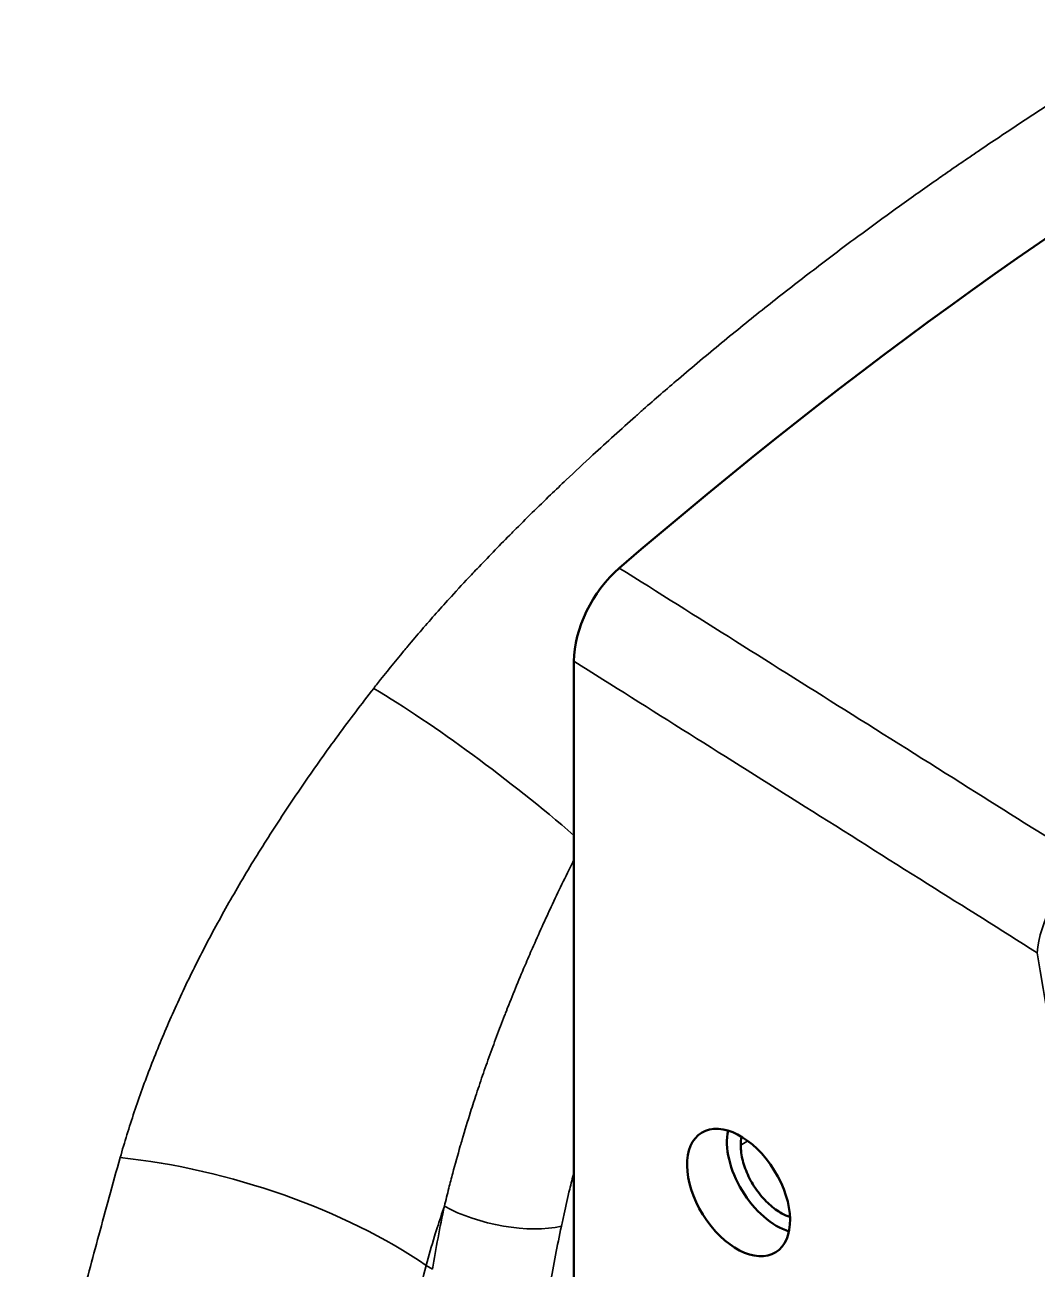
# Model space of a CAD drawing. Header units: millimetres. Extents: x 40 to 2195, y 40 to 1687.
# Drawn here: x 1753.67 to 1789.65, y 1395.81 to 1440.04 of the extents above; entities that cross this region are included whole.
import ezdxf

# ---------------------------------------------------------------- set-up
doc = ezdxf.new("R2010")
doc.units = ezdxf.units.MM
doc.header["$LTSCALE"] = 8
doc.layers.add('Visible (ISO)', color=7, linetype='Continuous', lineweight=50)
doc.layers.add('Visible Narrow (ISO)', color=7, linetype='Continuous', lineweight=35)

msp = doc.modelspace()

# ---------------------------------------------------------------- linework, layer by layer
at = {"layer": 'Visible (ISO)'}
for p, q in [((1773.183, 1417.423), (1773.183, 1299.179)), ((1770.97, 1405.46), (1770.97, 1405.46)), ((1770.758, 1404.926), (1770.758, 1404.926)), ((1770.843, 1405.142), (1770.843, 1405.142)), ((1769.272, 1400.623), (1769.272, 1400.623)), ((1769.272, 1397.727), (1769.272, 1397.727)), ((1756.208, 1396.693), (1756.208, 1396.693)), ((1756.027, 1396.017), (1756.027, 1396.017))]:
    msp.add_line(p, q, dxfattribs=at)
for centre, major_axis, ratio, start_param, end_param in [((1800.053, 1316.365), (-75, -129.904), 0.57735, 3.686554, 4.167427), ((1775.306, 1418.641), (1.495, 2.603), 0.578985, 1.023749, 2.352059), ((1780.453, 1399.354), (-1.318, 2.126), 0.597134, 0.559979, 2.544184)]:
    msp.add_ellipse(centre, major_axis=major_axis, ratio=ratio, start_param=start_param, end_param=end_param, dxfattribs=at)
msp.add_ellipse((1779.038, 1398.537), major_axis=(-1.318, 2.126), ratio=0.597134, dxfattribs=at)
msp.add_open_spline([(1779.143, 1400.518), (1779.125, 1400.425), (1779.115, 1400.324), (1779.115, 1400.215)], degree=3, dxfattribs=at)
msp.add_open_spline([(1779.115, 1400.215), (1779.116, 1400.038), (1779.163, 1399.678), (1779.375, 1399.098), (1779.703, 1398.555), (1780.118, 1398.095), (1780.521, 1397.808), (1780.77, 1397.701), (1780.864, 1397.671)], degree=3, knots=[0, 0, 0, 0, 0.1, 0.2, 0.3, 0.4, 0.5, 0.562522, 0.562522, 0.562522, 0.562522], dxfattribs=at)
at = {"layer": 'Visible Narrow (ISO)'}
for p, q in [((1779.115, 1400.215), (1779.365, 1400.369)), ((1768.156, 1395.813), (1767.93, 1395.943))]:
    msp.add_line(p, q, dxfattribs=at)
for centre, major_axis, ratio, start_param, end_param in [((1769.948, 1411.794), (7.765, -6.055), 0.164158, 1.272041, 2.216889), ((1791.695, 1408.327), (1.598, 2.539), 0.508109, 1.044936, 2.375529), ((1760.02, 1393.971), (11.235, -3.269), 0.439141, 0.924855, 1.962693), ((1794.113, 1404.156), (-18.534, -32.626), 0.581967, 5.210334, 5.276942), ((1770.616, 1398.541), (-2.934, 0.624), 0.388007, 0.889274, 2.457627), ((1796.24, 1402.955), (-17.038, -30.035), 0.582367, 5.209992, 5.27658)]:
    msp.add_ellipse(centre, major_axis=major_axis, ratio=ratio, start_param=start_param, end_param=end_param, dxfattribs=at)
for points, knots in [([(1794.695, 1440.042), (1794.242, 1439.78), (1793.785, 1439.511), (1792.891, 1438.976), (1792.455, 1438.711), (1791.983, 1438.42), (1791.952, 1438.401), (1791.449, 1438.09), (1790.973, 1437.791), (1790.013, 1437.178), (1789.529, 1436.865), (1788.553, 1436.222), (1788.061, 1435.894), (1787.148, 1435.275), (1786.729, 1434.987), (1786.228, 1434.639), (1786.148, 1434.583), (1785.633, 1434.222), (1785.195, 1433.912), (1784.689, 1433.549), (1784.623, 1433.501), (1784.05, 1433.088), (1783.542, 1432.716), (1782.524, 1431.958), (1782.014, 1431.572), (1780.991, 1430.786), (1780.479, 1430.386), (1779.454, 1429.572), (1778.942, 1429.157), (1777.918, 1428.315), (1777.406, 1427.886), (1776.48, 1427.095), (1776.064, 1426.735), (1775.556, 1426.288), (1775.463, 1426.205), (1774.862, 1425.673), (1774.357, 1425.217), (1773.537, 1424.459), (1773.221, 1424.163), (1772.722, 1423.69), (1772.539, 1423.515), (1772.137, 1423.128), (1771.919, 1422.915), (1771.483, 1422.486), (1771.265, 1422.27), (1771, 1422.004), (1770.95, 1421.953), (1770.5, 1421.5), (1770.114, 1421.101), (1769.674, 1420.638), (1769.607, 1420.567), (1769.297, 1420.237), (1769.06, 1419.981), (1768.646, 1419.526), (1768.468, 1419.328), (1767.944, 1418.738), (1767.606, 1418.347), (1767.231, 1417.901), (1767.184, 1417.844), (1766.812, 1417.398), (1766.5, 1417.011), (1766.154, 1416.57), (1766.11, 1416.514), (1766.066, 1416.457)], [0.0000329, 0.0000329, 0.0000329, 0.0000329, 0.05, 0.05, 0.0966737, 0.0966737, 0.1, 0.1, 0.15, 0.15, 0.2, 0.2, 0.25, 0.25, 0.2920351, 0.2920351, 0.3, 0.3, 0.3434434, 0.3434434, 0.35, 0.35, 0.4, 0.4, 0.45, 0.45, 0.5, 0.5, 0.55, 0.55, 0.6, 0.6, 0.6407775, 0.6407775, 0.65, 0.65, 0.7, 0.7, 0.7315809, 0.7315809, 0.75, 0.75, 0.7721361, 0.7721361, 0.7947037, 0.7947037, 0.8, 0.8, 0.8423619, 0.8423619, 0.85, 0.85, 0.878097, 0.878097, 0.9, 0.9, 0.9435843, 0.9435843, 0.95, 0.95, 0.9936062, 0.9936062, 0.9999998, 0.9999998, 0.9999998, 0.9999998]), ([(1791.381, 1410.303), (1790.082, 1411.12), (1788.784, 1411.937), (1787.487, 1412.752), (1786.015, 1413.678), (1784.544, 1414.603), (1783.075, 1415.527), (1780.311, 1417.266), (1777.551, 1419.002), (1774.796, 1420.734)], [0, 0, 0, 0, 0.2341962, 0.2341962, 0.2341962, 0.5, 0.5, 0.5, 1, 1, 1, 1]), ([(1789.649, 1407.059), (1788.35, 1407.877), (1787.053, 1408.694), (1785.756, 1409.51), (1784.304, 1410.424), (1782.852, 1411.337), (1781.402, 1412.25), (1778.658, 1413.977), (1775.918, 1415.701), (1773.183, 1417.423)], [0, 0, 0, 0, 0.235833, 0.235833, 0.235833, 0.5, 0.5, 0.5, 1, 1, 1, 1]), ([(1773.183, 1410.36), (1773.155, 1410.303), (1773.126, 1410.246), (1772.969, 1409.929), (1772.84, 1409.665), (1772.582, 1409.131), (1772.454, 1408.86), (1772.303, 1408.534), (1772.279, 1408.484), (1772.203, 1408.318), (1772.149, 1408.202), (1771.979, 1407.828), (1771.862, 1407.567), (1771.657, 1407.101), (1771.569, 1406.897), (1771.369, 1406.431), (1771.258, 1406.166), (1771.04, 1405.637), (1770.934, 1405.371), (1770.813, 1405.065), (1770.797, 1405.026), (1770.761, 1404.933), (1770.74, 1404.879), (1770.623, 1404.579), (1770.529, 1404.331), (1770.343, 1403.834), (1770.252, 1403.585), (1770.074, 1403.09), (1769.988, 1402.844), (1769.82, 1402.352), (1769.738, 1402.106), (1769.645, 1401.82), (1769.632, 1401.779), (1769.582, 1401.624), (1769.546, 1401.511), (1769.406, 1401.07), (1769.307, 1400.743), (1769.189, 1400.342), (1769.167, 1400.266), (1769.051, 1399.866), (1768.962, 1399.544), (1768.829, 1399.045), (1768.782, 1398.867), (1768.683, 1398.476), (1768.63, 1398.263), (1768.579, 1398.05)], [0.055427, 0.055427, 0.055427, 0.055427, 0.0708673, 0.0708673, 0.1404983, 0.1404983, 0.2090805, 0.2090805, 0.2215637, 0.2215637, 0.25, 0.25, 0.3124601, 0.3124601, 0.3597764, 0.3597764, 0.4200675, 0.4200675, 0.4793978, 0.4793978, 0.4880748, 0.4880748, 0.5, 0.5, 0.55445, 0.55445, 0.6089, 0.6089, 0.6625133, 0.6625133, 0.7161628, 0.7161628, 0.7251829, 0.7251829, 0.75, 0.75, 0.8223372, 0.8223372, 0.83932, 0.83932, 0.9115111, 0.9115111, 0.9516899, 0.9516899, 1, 1, 1, 1]), ([(1792.542, 1272.089), (1792.579, 1272.327), (1792.616, 1272.565), (1792.652, 1272.803), (1793.505, 1278.406), (1794.222, 1284.098), (1794.803, 1289.882), (1794.945, 1291.296), (1795.079, 1292.716), (1795.204, 1294.142), (1795.615, 1298.792), (1795.938, 1303.5), (1796.174, 1308.259), (1796.306, 1310.922), (1796.41, 1313.602), (1796.488, 1316.298), (1796.591, 1319.895), (1796.646, 1323.519), (1796.651, 1327.17), (1796.658, 1331.144), (1796.606, 1335.149), (1796.497, 1339.184), (1796.431, 1341.632), (1796.343, 1344.092), (1796.234, 1346.561), (1795.999, 1351.897), (1795.665, 1357.28), (1795.232, 1362.706), (1795.135, 1363.928), (1795.032, 1365.152), (1794.925, 1366.379), (1794.34, 1373.049), (1793.607, 1379.783), (1792.727, 1386.565), (1792.718, 1386.633), (1792.709, 1386.701), (1792.7, 1386.769), (1791.827, 1393.484), (1790.81, 1400.246), (1789.649, 1407.059)], [0.0000015, 0.0000015, 0.0000015, 0.0000015, 0.0058229, 0.0058229, 0.0058229, 0.1428571, 0.1428571, 0.1428571, 0.176372, 0.176372, 0.176372, 0.2857143, 0.2857143, 0.2857143, 0.3469143, 0.3469143, 0.3469143, 0.4285714, 0.4285714, 0.4285714, 0.5174708, 0.5174708, 0.5174708, 0.5714286, 0.5714286, 0.5714286, 0.6880265, 0.6880265, 0.6880265, 0.7142857, 0.7142857, 0.7142857, 0.8571429, 0.8571429, 0.8571429, 0.85858, 0.85858, 0.85858, 0.9999988, 0.9999988, 0.9999988, 0.9999988]), ([(1757.056, 1399.78), (1756.784, 1398.815), (1756.532, 1397.896), (1756.297, 1397.024), (1756.062, 1396.152), (1755.843, 1395.327), (1755.64, 1394.546), (1755.436, 1393.764), (1755.248, 1393.027), (1755.067, 1392.329), (1754.887, 1391.63), (1754.715, 1390.97), (1754.553, 1390.337), (1754.391, 1389.703), (1754.239, 1389.096), (1754.092, 1388.483), (1753.945, 1387.87), (1753.804, 1387.25), (1753.668, 1386.635)], [0, 0, 0, 0, 0.166667, 0.166667, 0.166667, 0.333333, 0.333333, 0.333333, 0.5, 0.5, 0.5, 0.666667, 0.666667, 0.666667, 0.833333, 0.833333, 0.833333, 1, 1, 1, 1]), ([(1773.183, 1399.252), (1773.132, 1399.052), (1773.083, 1398.852), (1772.965, 1398.36), (1772.897, 1398.069), (1772.8, 1397.632), (1772.768, 1397.485), (1772.737, 1397.338)], [0.8467811, 0.8467811, 0.8467811, 0.8467811, 0.8944066, 0.8944066, 0.9643971, 0.9643971, 1, 1, 1, 1]), ([(1768.579, 1398.05), (1768.49, 1397.793), (1768.404, 1397.537), (1768.292, 1397.185), (1768.261, 1397.087), (1768.123, 1396.638), (1768.022, 1396.289), (1767.93, 1395.943)], [0, 0, 0, 0, 0.3607845, 0.3607845, 0.5, 0.5, 1, 1, 1, 1]), ([(1767.93, 1395.943), (1767.692, 1394.972), (1767.224, 1393.13), (1766.56, 1390.663), (1765.944, 1388.464), (1765.387, 1386.503), (1765.038, 1385.276), (1764.86, 1384.698)], [0, 0, 0, 0, 0.2, 0.4, 0.6, 0.8, 0.9999995, 0.9999995, 0.9999995, 0.9999995])]:
    msp.add_open_spline(points, degree=3, knots=knots, dxfattribs=at)
msp.add_open_spline([(1766.066, 1416.457), (1765.636, 1415.903), (1764.792, 1414.788), (1763.584, 1413.094), (1762.445, 1411.384), (1761.394, 1409.681), (1760.44, 1407.998), (1759.578, 1406.329), (1758.808, 1404.673), (1758.13, 1403.029), (1757.541, 1401.397), (1757.208, 1400.318), (1757.056, 1399.78)], degree=3, dxfattribs=at)

doc.saveas('drawing.dxf')
